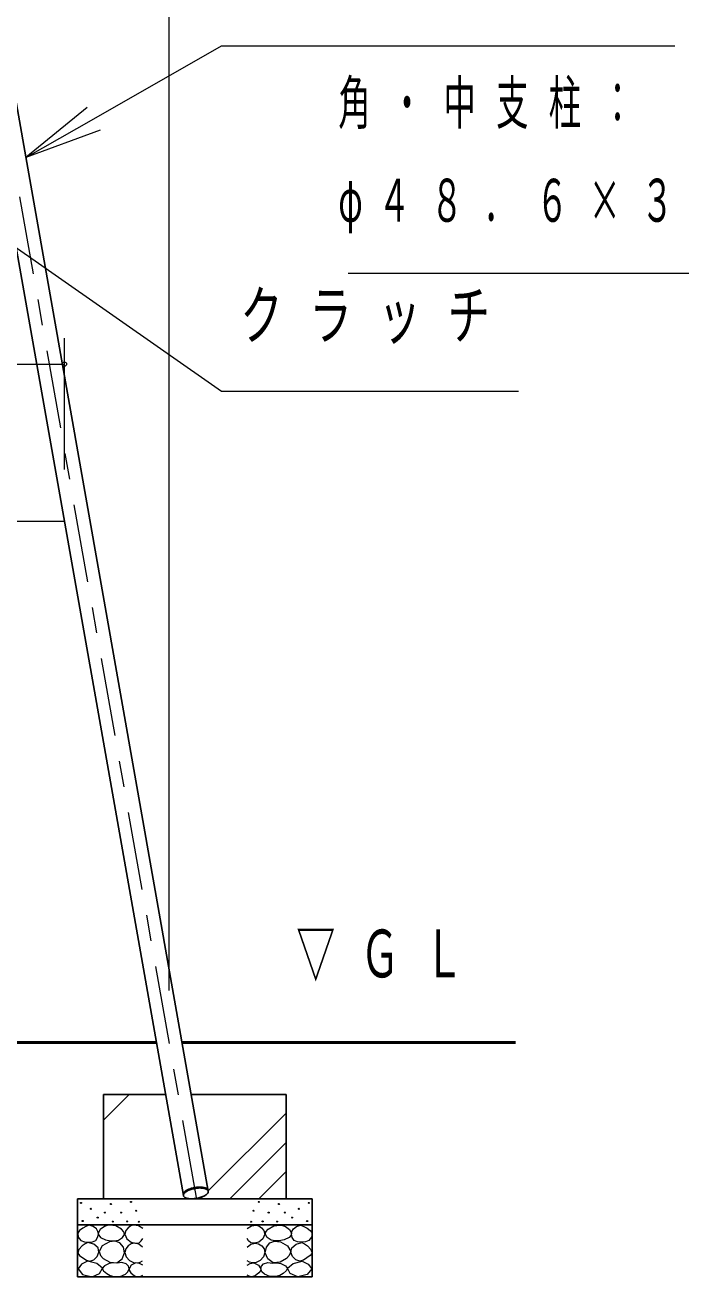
# Model space of a CAD drawing. Units: millimetres on the paper, scale 1:50. Extents: x 197 to 617, y 140 to 437.
# Drawn here: x 360.13 to 385.28, y 204.46 to 252.51 of the extents above; entities that cross this region are included whole.
import ezdxf

# ---------------------------------------------------------------- set-up
doc = ezdxf.new("R2010")
doc.units = ezdxf.units.MM
doc.linetypes.add('USER2', pattern=[6, 3, -1, 1, -1])
doc.layers.add('線', color=2, linetype='Continuous', lineweight=25)
doc.layers.add('補助', color=2, linetype='Continuous', lineweight=13)
doc.styles.add('ＭＳ ゴシック', font='')
doc.styles.get('ＭＳ ゴシック').set_extended_font_data('MS Gothic')

# ---------------------------------------------------------------- blocks, each defined once
blk = doc.blocks.new('dimension_origin')
at = {"color": 0, "linetype": 'Continuous', "lineweight": -2}
blk.add_circle((0, 0), 1.25, dxfattribs=at)

msp = doc.modelspace()

# ---------------------------------------------------------------- linework, layer by layer
at = {"layer": '線', "color": 1, "linetype": 'USER2', "lineweight": 13}
for p, q in [((366.704, 207.509), (358.786, 252.418)), ((361.636, 233.455), (243.649, 233.455))]:
    msp.add_line(p, q, dxfattribs=at)
at = {"layer": '線', "color": 7}
for p, q in [((366.199, 207.578), (358.723, 249.977)), ((367.156, 207.747), (359.68, 250.145)), ((363.142, 211.455), (363.142, 207.455)), ((365.515, 211.455), (363.142, 211.455)), ((370.142, 211.455), (366.502, 211.455)), ((370.142, 207.455), (370.142, 211.455)), ((362.142, 207.455), (362.142, 204.455)), ((362.142, 207.455), (371.142, 207.455)), ((371.142, 204.455), (371.142, 207.455)), ((362.142, 206.455), (371.142, 206.455)), ((362.142, 204.455), (371.142, 204.455))]:
    msp.add_line(p, q, dxfattribs=at)
at = {"layer": '線', "color": 7, "lineweight": 50}
for p, q in [((365.162, 213.455), (303.128, 213.455)), ((378.942, 213.455), (366.149, 213.455))]:
    msp.add_line(p, q, dxfattribs=at)
at = {"layer": '線', "color": 7, "lineweight": 13}
for p, q in [((367.154, 207.755), (370.142, 210.743)), ((367.977, 207.455), (370.142, 209.62)), ((369.1, 207.455), (370.142, 208.498)), ((366.855, 207.455), (366.937, 207.537))]:
    msp.add_line(p, q, dxfattribs=at)
at = {"layer": '線'}
msp.add_lwpolyline([(366.192, 207.617), (366.192, 207.642), (366.2, 207.668), (366.216, 207.695), (366.239, 207.722), (366.271, 207.748), (366.309, 207.774), (366.353, 207.798), (366.403, 207.821), (366.457, 207.842), (366.515, 207.86), (366.575, 207.876), (366.637, 207.888), (366.7, 207.898), (366.762, 207.904), (366.823, 207.906), (366.881, 207.906), (366.936, 207.901), (366.985, 207.893), (367.03, 207.882), (367.068, 207.868), (367.1, 207.851), (367.124, 207.831), (367.141, 207.81), (367.149, 207.786)], dxfattribs=at)
at = {"layer": '線', "color": 7}
msp.add_lwpolyline([(367.156, 207.747), (367.157, 207.73), (367.154, 207.713), (367.148, 207.695), (367.138, 207.677), (367.125, 207.659), (367.108, 207.641), (367.088, 207.623), (367.065, 207.606), (367.039, 207.588), (367.01, 207.572), (366.979, 207.556), (366.945, 207.541), (366.91, 207.527), (366.872, 207.514), (366.833, 207.502), (366.793, 207.491), (366.752, 207.481), (366.711, 207.473), (366.669, 207.467), (366.627, 207.462), (366.586, 207.458), (366.545, 207.456), (366.505, 207.455), (366.467, 207.456), (366.43, 207.459), (366.395, 207.463), (366.362, 207.469), (366.332, 207.476), (366.304, 207.485), (366.279, 207.495), (366.258, 207.506), (366.239, 207.519), (366.224, 207.532), (366.212, 207.547), (366.203, 207.562), (366.199, 207.578), (366.197, 207.595), (366.2, 207.613), (366.206, 207.63), (366.216, 207.648), (366.229, 207.666), (366.246, 207.684), (366.266, 207.702), (366.289, 207.72), (366.315, 207.737), (366.344, 207.754), (366.375, 207.77), (366.409, 207.785), (366.445, 207.799), (366.482, 207.812), (366.521, 207.824), (366.561, 207.835), (366.602, 207.844), (366.644, 207.852), (366.686, 207.859), (366.727, 207.864), (366.769, 207.868), (366.81, 207.87), (366.849, 207.87), (366.888, 207.869), (366.924, 207.866), (366.959, 207.862), (366.992, 207.856), (367.022, 207.849), (367.05, 207.841), (367.075, 207.831), (367.097, 207.819), (367.116, 207.807), (367.131, 207.793), (367.143, 207.779), (367.151, 207.763)], close=True, dxfattribs=at)
at = {"layer": '補助'}
for p, q in [((365.656, 215.455), (365.656, 284.55)), ((362.763, 248.914), (367.656, 251.716)), ((367.656, 251.716), (368.656, 251.716)), ((368.656, 251.716), (385.051, 251.716)), ((352.15, 249.315), (367.656, 238.457)), ((362.515, 249.347), (360.16, 247.423)), ((360.16, 247.423), (362.763, 248.914)), ((363.012, 248.48), (360.16, 247.423)), ((372.516, 242.985), (388.912, 242.985)), ((361.636, 235.455), (361.636, 240.496)), ((348.246, 239.496), (361.636, 239.496)), ((367.656, 238.457), (368.656, 238.457)), ((368.656, 238.457), (379.056, 238.457)), ((363.142, 210.478), (364.12, 211.455))]:
    msp.add_line(p, q, dxfattribs=at)
for points in [[(362.591, 206.443), (362.462, 206.393), (362.338, 206.323), (362.221, 206.242), (362.148, 206.133), (362.168, 205.981), (362.268, 205.854), (362.405, 205.802), (362.56, 205.797), (362.712, 205.809), (362.838, 205.86), (362.913, 205.966), (362.94, 206.095), (362.923, 206.199), (362.864, 206.298), (362.741, 206.394)], [(363.38, 206.445), (363.282, 206.433), (363.169, 206.391), (363.01, 206.275), (362.936, 206.137), (362.954, 206.058), (363.028, 205.97), (363.218, 205.874), (363.418, 205.845), (363.565, 205.842), (363.715, 205.872), (363.867, 205.964), (363.942, 206.088), (363.923, 206.181), (363.828, 206.288), (363.615, 206.413)], [(369.905, 206.445), (370.003, 206.433), (370.116, 206.391), (370.275, 206.275), (370.348, 206.137), (370.331, 206.058), (370.256, 205.97), (370.066, 205.874), (369.867, 205.845), (369.72, 205.842), (369.57, 205.872), (369.418, 205.964), (369.343, 206.088), (369.362, 206.181), (369.456, 206.288), (369.67, 206.413)], [(370.693, 206.443), (370.823, 206.393), (370.947, 206.323), (371.064, 206.242), (371.137, 206.133), (371.117, 205.981), (371.017, 205.854), (370.879, 205.802), (370.725, 205.797), (370.573, 205.809), (370.446, 205.86), (370.371, 205.966), (370.345, 206.095), (370.362, 206.199), (370.421, 206.298), (370.544, 206.394)], [(362.541, 205.784), (362.434, 205.729), (362.325, 205.645), (362.196, 205.509), (362.148, 205.372), (362.22, 205.276), (362.35, 205.189), (362.483, 205.103), (362.617, 205.062), (362.77, 205.111), (362.895, 205.239), (362.958, 205.405), (362.927, 205.575), (362.764, 205.72)], [(363.126, 205.159), (363.377, 205.021), (363.645, 205.002), (363.85, 205.151), (363.947, 205.386), (363.902, 205.601), (363.764, 205.764), (363.587, 205.833), (363.364, 205.807), (363.088, 205.646), (362.969, 205.429), (363.022, 205.285)], [(370.159, 205.159), (369.907, 205.021), (369.64, 205.002), (369.434, 205.151), (369.337, 205.386), (369.383, 205.601), (369.521, 205.764), (369.698, 205.833), (369.921, 205.807), (370.196, 205.646), (370.316, 205.429), (370.263, 205.285)], [(370.744, 205.784), (370.851, 205.729), (370.959, 205.645), (371.088, 205.509), (371.137, 205.372), (371.064, 205.276), (370.934, 205.189), (370.801, 205.103), (370.668, 205.062), (370.515, 205.111), (370.389, 205.239), (370.327, 205.405), (370.357, 205.575), (370.521, 205.72)], [(362.524, 205.066), (362.298, 204.945), (362.162, 204.769), (362.331, 204.544), (362.7, 204.461), (362.987, 204.584), (363.096, 204.791), (362.88, 204.973)], [(363.666, 204.983), (363.516, 204.995), (363.353, 204.967), (363.174, 204.885), (363.088, 204.777), (363.142, 204.684), (363.261, 204.594), (363.39, 204.517), (363.537, 204.469), (363.774, 204.474), (363.98, 204.556), (364.074, 204.652), (364.115, 204.767), (364.094, 204.87), (364.012, 204.961), (363.844, 205.012)], [(369.618, 204.983), (369.769, 204.995), (369.932, 204.967), (370.11, 204.885), (370.197, 204.777), (370.143, 204.684), (370.024, 204.594), (369.894, 204.517), (369.748, 204.469), (369.511, 204.474), (369.305, 204.556), (369.211, 204.652), (369.17, 204.767), (369.191, 204.87), (369.272, 204.961), (369.44, 205.012)], [(370.76, 205.066), (370.987, 204.945), (371.123, 204.769), (370.953, 204.544), (370.585, 204.461), (370.298, 204.584), (370.189, 204.791), (370.405, 204.973)]]:
    msp.add_lwpolyline(points, close=True, dxfattribs=at)
for points in [[(364.642, 206.321), (364.474, 206.418), (364.3, 206.448), (364.188, 206.414), (364.085, 206.34), (363.995, 206.234), (363.958, 206.1), (364.031, 205.924), (364.192, 205.795), (364.358, 205.748), (364.503, 205.77), (364.584, 205.838), (364.642, 205.928)], [(368.642, 206.321), (368.811, 206.418), (368.985, 206.448), (369.097, 206.414), (369.2, 206.34), (369.289, 206.234), (369.327, 206.1), (369.253, 205.924), (369.092, 205.795), (368.926, 205.748), (368.782, 205.77), (368.701, 205.838), (368.642, 205.928)], [(364.636, 205.599), (364.493, 205.708), (364.332, 205.757), (364.198, 205.733), (364.078, 205.656), (363.99, 205.54), (363.958, 205.396), (364.011, 205.224), (364.135, 205.086), (364.288, 205.008), (364.44, 204.991), (364.543, 205.019), (364.636, 205.073)], [(368.649, 205.599), (368.791, 205.708), (368.953, 205.757), (369.087, 205.733), (369.206, 205.656), (369.294, 205.54), (369.327, 205.396), (369.273, 205.224), (369.149, 205.086), (368.996, 205.008), (368.845, 204.991), (368.742, 205.019), (368.649, 205.073)], [(364.642, 204.908), (364.522, 204.975), (364.376, 204.991), (364.202, 204.904), (364.116, 204.769), (364.129, 204.695), (364.186, 204.61), (364.329, 204.501), (364.478, 204.465), (364.563, 204.486), (364.642, 204.528)], [(368.642, 204.908), (368.763, 204.975), (368.908, 204.991), (369.083, 204.904), (369.168, 204.769), (369.156, 204.695), (369.099, 204.61), (368.955, 204.501), (368.807, 204.465), (368.721, 204.486), (368.642, 204.528)]]:
    msp.add_lwpolyline(points, dxfattribs=at)
for centre in [(362.274, 207.299), (363.421, 207.255), (364.191, 207.337), (369.094, 207.337), (369.863, 207.255), (371.01, 207.299), (362.655, 207.071), (362.914, 206.735), (363.193, 206.925), (363.812, 206.926), (364.391, 206.997), (368.894, 206.997), (369.472, 206.926), (370.091, 206.925), (370.37, 206.735), (370.63, 207.071), (362.338, 206.602), (363.491, 206.583), (364.045, 206.586), (364.488, 206.575), (368.797, 206.575), (369.24, 206.586), (369.793, 206.583), (370.947, 206.602)]:
    msp.add_circle(centre, 0.02, dxfattribs=at)

# ---------------------------------------------------------------- block references
at = {"layer": '補助', "xscale": 0.0667, "yscale": 0.0667, "rotation": 180}
msp.add_blockref('dimension_origin', (361.636, 239.496), dxfattribs=at)

# ---------------------------------------------------------------- texts
at = {"layer": '補助', "attachment_point": 1, "style": 'ＭＳ ゴシック'}
for s, insert, char_height in [('\\T1.63;\\W0.55;角・中支柱：', (372.141, 250.36), 1.65), ('\\T1.63;\\W0.55;φ４８．６×３．５', (372.141, 246.61), 1.65), ('\\T1.63;\\W0.65;クラッチ', (368.381, 242.291), 1.833), ('\\T1.64;\\W0.6;▽ＧＬ', (370.526, 217.789), 1.833)]:
    msp.add_mtext(s, dxfattribs=dict(at, insert=insert, char_height=char_height))

doc.saveas('drawing.dxf')
